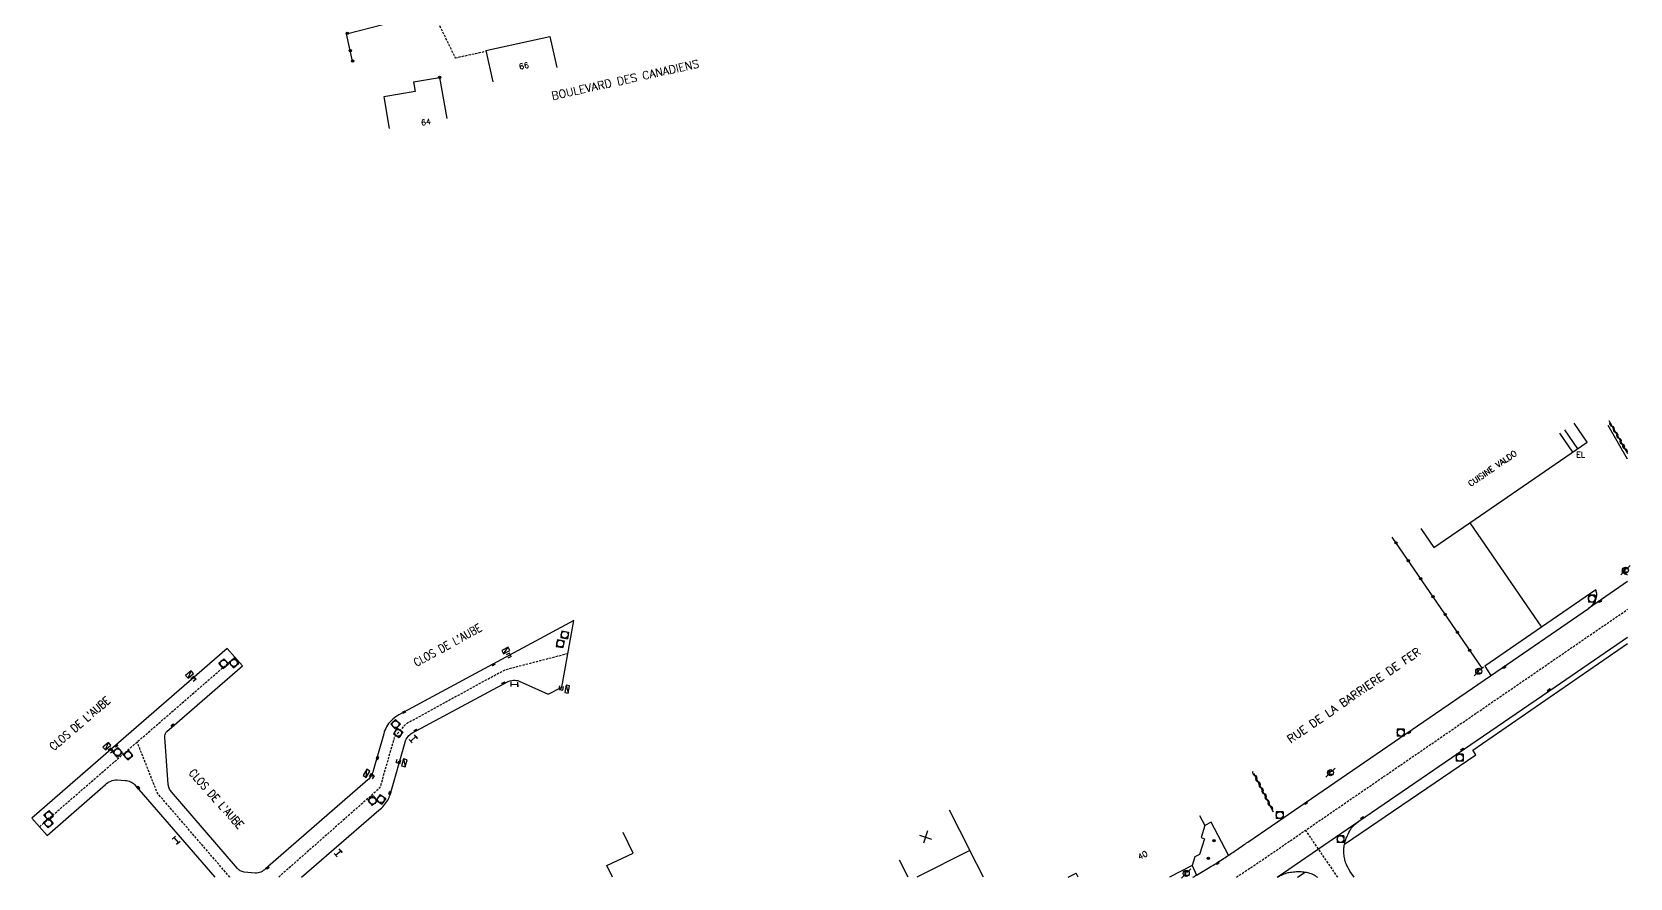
# Model space of a CAD drawing. Header units: millimetres. Extents: x 75000 to 76001, y 158000 to 159000.
# Drawn here: x 75651 to 76000.5, y 157999.8 to 158184.9 of the extents above; entities that cross this region are included whole.
import ezdxf
from ezdxf.enums import TextEntityAlignment as Align

# ---------------------------------------------------------------- set-up
doc = ezdxf.new("R2010")
doc.units = ezdxf.units.MM
doc.linetypes.add('DASHED', pattern=[0.75, 0.5, -0.25])
doc.layers.get('0').update_dxf_attribs({"linetype": 'CONTINUOUS'})
for name, color, linetype in [('W0001', 6, 'DASHED'), ('W0008', 7, 'CONTINUOUS'), ('W0100', 7, 'CONTINUOUS'), ('W0112', 1, 'DASHED'), ('W0310', 3, 'CONTINUOUS'), ('W0322', 7, 'CONTINUOUS'), ('W0400', 7, 'CONTINUOUS'), ('W0420', 7, 'CONTINUOUS'), ('W0430', 7, 'CONTINUOUS'), ('W0471', 7, 'CONTINUOUS'), ('W0984', 7, 'CONTINUOUS'), ('W0989', 7, 'CONTINUOUS'), ('W0991', 7, 'CONTINUOUS'), ('W1102', 7, 'CONTINUOUS'), ('W1474', 7, 'CONTINUOUS')]:
    doc.layers.add(name, color=color, linetype=linetype)
doc.styles.get("Standard").update_dxf_attribs({"font": 'romans.shx', "width": 0.85})

# ---------------------------------------------------------------- blocks, each defined once
blk = doc.blocks.new('t322o')
at = {"color": 0, "linetype": 'Continuous'}
for radius in [0.25, 0.15]:
    blk.add_circle((0, 0), radius, dxfattribs=at)
blk = doc.blocks.new('t991o')
at = {"color": 0, "linetype": 'Continuous'}
for p, q in [((-1, 1), (1, -1)), ((-1, -1), (1, 1))]:
    blk.add_line(p, q, dxfattribs=at)
blk = doc.blocks.new('t310o')
at = {"color": 0, "linetype": 'Continuous'}
for centre, start, end in [((-0.5, 0.38), 216.8699, 323.1304), ((0.5, -0.37), 36.8699, 143.1303)]:
    blk.add_arc(centre, 0.625, start, end, dxfattribs=at)
blk = doc.blocks.new('T471')
for p, q in [((-0.333334, 0.333334), (-0.333334, -0.333334)), ((-0.333334, 0.333334), (0.333334, 0.333334)), ((-0.333334, 0), (0, 0)), ((0.500001, 0.500001), (1.000002, 1.000002)), ((-0.500001, -0.500001), (-1.000002, -1.000002)), ((-0.333334, -0.333334), (0.333334, -0.333334))]:
    blk.add_line(p, q)
blk.add_ellipse((0, 0), major_axis=(0.471405, 0.471405), ratio=1, start_param=5.4977871438, end_param=11.780972451)
blk = doc.blocks.new('T400')
for p, q in [((-0.15, 0.3), (0.15, 0.3)), ((-0.15, -0.25), (-0.15, 0.3)), ((-0.15, 0.15), (0.15, 0.15)), ((-0.15, 0), (0.15, 0)), ((0.15, 0.3), (0.15, -0.25)), ((-0.15, -0.15), (0.15, -0.15)), ((-0.15, -0.25), (-0.15, -0.3)), ((-0.15, -0.3), (0.15, -0.3)), ((0.15, -0.3), (0.15, -0.25))]:
    blk.add_line(p, q)
blk = doc.blocks.new('T420')
for p, q in [((0.75, 0.75), (-0.75, 0.75)), ((-0.75, 0.75), (-0.75, -0.75)), ((0.75, 0.75), (0.75, -0.75)), ((0.75, -0.75), (-0.75, -0.75))]:
    blk.add_line(p, q)
blk.add_ellipse((0, 0), major_axis=(-0.53, 0.53), ratio=1, start_param=3.926991, end_param=10.210176)
blk = doc.blocks.new('T430')
at = {"flags": 128}
for points in [[(0.8, 0.8), (-0.8, 0.8)], [(-0.8, 0.8), (-0.8, 0)], [(0.8, 0.8), (-0.8, 0)], [(-0.8, 0), (0.8, 0)], [(-0.4, 2.1), (0.4, 2.1)], [(-0.4, 2.1), (-0.4, 1.3)], [(-0.4, 1.7), (0, 1.7)], [(-0.4, 1.3), (0.4, 1.3)], [(0.8, 0), (0.8, 0.8)]]:
    blk.add_lwpolyline(points, dxfattribs=at)
blk = doc.blocks.new('T1474')
at = {"color": 0, "linetype": 'Continuous', "flags": 128}
for points in [[(-0.75, -0.5), (-0.75, 0.5)], [(-0.75, 0), (0.75, 0)], [(0.75, 0), (0.75, -0.5), (0.75, 0.5)]]:
    blk.add_lwpolyline(points, dxfattribs=at)

msp = doc.modelspace()

# ---------------------------------------------------------------- linework, layer by layer
at = {"layer": 'W0001', "flags": 128}
for points in [[(75914.44, 158000), (75919.85, 158003.62), (75933.24, 158012.8), (76000, 158058.61)], [(75652.69, 158011.05), (75695.41, 158048.11)], [(75768.23, 158048.88), (75754.45, 158045.33), (75732.77, 158033.49), (75730.3, 158030.65), (75727.12, 158019.54), (75704.97, 158000)], [(75694.33, 158000), (75678.48, 158018.39), (75674.05, 158029.58)], [(75936.63, 158000), (75929.57, 158010.29)]]:
    msp.add_lwpolyline(points, dxfattribs=at)
at = {"layer": 'W0008', "flags": 128}
for points in [[(76000, 158091.43), (75995.75, 158098.82)], [(75965.46, 158077.5), (75981.16, 158054.71)], [(76000, 158064.65), (75991.43, 158058.78)], [(75938.07, 158007.2), (75966.77, 158026.8), (75966.14, 158027.82), (76000, 158051.1)], [(75923.39, 158000), (75941.22, 158012.23)], [(75912.71, 158004.83), (75908.91, 158012.01), (75907.54, 158011.35)], [(75904.79, 158002.59), (75905.71, 158000.46)], [(75927.77, 158000), (75929.46, 158001.13)]]:
    msp.add_lwpolyline(points, dxfattribs=at)
for points in [[(76000, 158067.66), (75998.71, 158066.77, 0.041397), (75999.35, 158066.39, 0.060123), (75999.83, 158066.22, 0.005468), (76000, 158066.18)], [(75904.93, 158000, 0.000298), (75905.71, 158000.46, 0.001396), (75908.66, 158002.23, 0.003451), (75909.85, 158002.95, 0.00609), (75911.35, 158003.9, 0.003948), (75913.63, 158005.42, 0.00043), (75916.17, 158007.15, 0.001097), (75917.17, 158007.83), (75928.33, 158015.49), (75951.51, 158031.37), (75972.53, 158045.78), (75991.43, 158058.78, 0.040594), (75991.94, 158059.2, 0.026721), (75992.63, 158059.93, 0.085963), (75992.94, 158060.46, 0.046344), (75993.23, 158061.54, 0.082314), (75993.23, 158062.08, 0.055397), (75993.03, 158062.84), (75981.16, 158054.71), (75968.78, 158046.16), (75970.09, 158044.12)], [(75940.22, 158000), (75939.28, 158001.36, -0.02955), (75938.85, 158002.07, -0.02227), (75938.38, 158003.06, -0.044112), (75938.18, 158003.69, -0.026354), (75937.99, 158004.79, -0.037019), (75937.94, 158006.14, -0.046651), (75938.07, 158007.2, -0.022384), (75938.24, 158007.84, -0.015645), (75938.56, 158008.73, -0.029649), (75939.22, 158010.16, -0.054813), (75939.7, 158010.87, -0.032999), (75940.41, 158011.59, -0.03231), (75941.22, 158012.23), (75964.3, 158028.06), (75984.15, 158041.64), (76000, 158052.49)], [(75923.41, 158000, -0.019153), (75924.05, 158000.35, -0.029614), (75925.18, 158000.84, -0.043421), (75925.92, 158001.04, -0.02483), (75927.24, 158001.21, -0.027784), (75928.36, 158001.23, -0.02858), (75929.46, 158001.13, -0.048211), (75930.72, 158000.82, -0.059608), (75931.67, 158000.35, -0.014879), (75932.16, 158000)]]:
    msp.add_lwpolyline(points, format="xyb", dxfattribs=at)
at = {"layer": 'W0008'}
msp.add_lwpolyline([(75710.02, 158000), (75726.92, 158014.66, 0.099241), (75728.84, 158016.86, 0.041983), (75729.37, 158017.99), (75732.63, 158029.56, -0.10224), (75733.3, 158030.78, -0.081864), (75734.15, 158031.51), (75754.87, 158042.63, -0.121668), (75756.35, 158043.09, -0.099628), (75757.59, 158042.91), (75763.95, 158040.07), (75766.9, 158041.57), (75769.57, 158056.19), (75731.28, 158035.54, 0.073108), (75729.59, 158034.23, 0.131627), (75727.98, 158031.4), (75725.69, 158023.29, -0.077186), (75725.17, 158022.08, -0.059651), (75724.53, 158021.29), (75702.12, 158001.85, -0.093974), (75701.07, 158001.13, -0.114604), (75699.87, 158000.88), (75697.47, 158001.14, -0.097552), (75696.61, 158001.41, -0.084405), (75695.98, 158001.91), (75681.54, 158018.67, -0.077591), (75681.04, 158019.51, -0.062525), (75680.85, 158020.27), (75680.1, 158030.61, -0.098623), (75680.16, 158031.23, -0.11465), (75680.53, 158031.86), (75697.08, 158046.23), (75693.75, 158050), (75669.98, 158029.39), (75651.04, 158012.95), (75654.34, 158009.14), (75667.13, 158020.25, -0.105408), (75668.26, 158021.04, -0.124023), (75669.68, 158021.28), (75671.44, 158021.18, -0.094523), (75672.58, 158020.9, -0.079122), (75673.46, 158020.31), (75691.02, 158000, -0.108096)], format="xyb", dxfattribs=at)
at = {"layer": 'W0100'}
for p, q in [((75764.31, 158183.92), (75765.82, 158177.08)), ((75750.31, 158180.84), (75751.81, 158174)), ((75734.49, 158173.95), (75740.2, 158174.94)), ((75734.49, 158173.95), (75734.85, 158171.88)), ((75740.2, 158174.94), (75741.76, 158165.97)), ((75727.98, 158170.69), (75729.18, 158163.8))]:
    msp.add_line(p, q, dxfattribs=at)
for points in [[(75750.31, 158180.84), (75764.31, 158183.92)], [(75734.85, 158171.88), (75727.98, 158170.69)]]:
    msp.add_lwpolyline(points, dxfattribs=at)
at = {"layer": 'W0100', "flags": 128}
for points in [[(75954.81, 158076.25), (75957.64, 158072.13), (75965.46, 158077.5), (75991.17, 158095.16), (75988.34, 158099.29)], [(75906.4, 158013.53), (75907.54, 158011.35), (75906.72, 158008.66), (75907.45, 158008.41), (75906.38, 158004.97), (75905.37, 158004.45), (75904.79, 158002.59), (75899.82, 158000)], [(75778, 158000), (75776.79, 158002.55), (75782.49, 158005.24), (75780.35, 158009.76)], [(75859.11, 158000), (75856.15, 158005.85), (75844.57, 158000)], [(75842.67, 158000), (75840.8, 158003.7)]]:
    msp.add_lwpolyline(points, dxfattribs=at)
at = {"layer": 'W0112'}
msp.add_lwpolyline([(75738.9, 158188.97), (75743.6, 158179.22), (75750.31, 158180.67)], dxfattribs=at)
at = {"layer": 'W0310', "flags": 128}
for points in [[(75995.86, 158099.92), (76000, 158092.68)], [(75922.55, 158014.23), (75918.29, 158022.66)]]:
    msp.add_lwpolyline(points, dxfattribs=at)
at = {"layer": 'W0322'}
msp.add_lwpolyline([(75721.16, 158178.52), (75719.8, 158184.51), (75727.76, 158186.48)], dxfattribs=at)
at = {"layer": 'W0322', "flags": 128}
msp.add_lwpolyline([(75968.17, 158045.73), (75948.51, 158074.35)], dxfattribs=at)
at = {"layer": 'W1102', "flags": 128}
for points in [[(75988, 158093), (75985.18, 158097.11)], [(75989.09, 158093.73), (75986.26, 158097.86)], [(75851.65, 158014.77), (75856.15, 158005.85)], [(75877.65, 158000), (75879.38, 158000.89)], [(75879.84, 158000), (75879.38, 158000.89)]]:
    msp.add_lwpolyline(points, dxfattribs=at)

# ---------------------------------------------------------------- block references
at = {"layer": 'W0310'}
for p, rotation in [((75996.61, 158098.61), 299.7490780382154), ((75997.35, 158097.31), 299.7490780382154), ((75998.1, 158096.01), 299.7490780382154), ((75998.84, 158094.71), 299.7490780382154), ((75999.41, 158093.72), 299.7490780382154), ((75918.49, 158022.27), 116.7905127581157), ((75919.17, 158020.93), 116.7905127581157), ((75919.85, 158019.59), 116.7905127581157), ((75920.52, 158018.25), 116.7905127581157), ((75921.2, 158016.91), 116.7905127581157), ((75921.87, 158015.57), 116.7905127581157)]:
    msp.add_blockref('t310o', p, dxfattribs=dict(at, rotation=rotation))
at = {"layer": 'W0322'}
for p, rotation in [((75719.99, 158184.56), 13.8684299135069), ((75720.64, 158180.8), 102.8050931963848), ((75721.16, 158178.52), 231.0031), ((75740.2, 158174.94), 317.1729), ((75949.34, 158073.14), 124.4878360319965), ((75952.03, 158069.22), 124.4878360319965), ((75954.72, 158065.31), 124.4878360319965), ((75957.41, 158061.39), 124.4878360319965), ((75960.1, 158057.48), 124.4878360319965), ((75962.79, 158053.56), 124.4878360319965), ((75965.48, 158049.65), 124.4878360319965), ((75909.55, 158007.97), 222.7325841932526), ((75908.31, 158004.15), 222.7325841932404)]:
    msp.add_blockref('t322o', p, dxfattribs=dict(at, rotation=rotation))
at = {"layer": 'W0400'}
for p, rotation in [((75994.01, 158060.36), 124.425), ((75751.93, 158046.51), 298.3372432397546), ((75973.06, 158045.96), 124.425), ((75754.17, 158042.43), 118.2423590218761), ((75982.82, 158040.91), 124.425), ((75681.83, 158033.24), 130.9540244289844), ((75732.43, 158036.12), 298.3372432397546), ((75734.96, 158032.12), 118.2423590218761), ((75952.23, 158031.69), 124.425), ((75669.48, 158028.75), 310.9563933877668), ((75726.61, 158026.08), 344.2249543717305), ((75963.88, 158027.96), 124.425), ((75674.3, 158019.58), 40.84773730645227), ((75729.34, 158018.41), 164.2437696812027), ((75929.65, 158016.21), 124.425), ((75941.97, 158012.93), 124.425), ((75702.59, 158002.05), 310.9342365628155), ((75910.34, 158003.08), 124.425)]:
    msp.add_blockref('T400', p, dxfattribs=dict(at, rotation=rotation))
at = {"layer": 'W0420'}
for p in [(75992.16, 158060.95), (75950.38, 158031.64), (75963.27, 158026.15), (75923.91, 158013.58), (75937.21, 158008.33)]:
    msp.add_blockref('T420', p, dxfattribs=at)
for p, rotation in [((75766.57, 158051.1), 79.65068957723321), ((75767.54, 158053.03), 79.65068957723321), ((75692.96, 158046.73), 220.9287000532906), ((75695.2, 158046.86), 131.4859676515583), ((75730.55, 158033.47), 224.9966524136846), ((75731.13, 158031.58), 57.73696417123648), ((75669.76, 158027.34), 220.9563933877668), ((75672.08, 158026.72), 220.9563933877668), ((75725.52, 158016.72), 39.19675248787434), ((75727.36, 158017.05), 54.74594724324535), ((75654.63, 158011.83), 40.99222583867753), ((75654.73, 158013.54), 220.9563933877668)]:
    msp.add_blockref('T420', p, dxfattribs=dict(at, rotation=rotation))
at = {"layer": 'W0430'}
for p, rotation in [((75754.48, 158049.95), 208.3372432397546), ((75685.26, 158044.65), 220.9287000532906), ((75768.48, 158041.08), 79.65068957723321), ((75667.17, 158028.96), 220.9563933877668), ((75732.85, 158024.9), 74.2437696812027), ((75723.86, 158022.94), 238.882371074644)]:
    msp.add_blockref('T430', p, dxfattribs=dict(at, rotation=rotation))
at = {"layer": 'W0471'}
for p in [(75999.53, 158067.16), (75967.45, 158045.05), (75935.02, 158022.88), (75903.47, 158000.82)]:
    msp.add_blockref('T471', p, dxfattribs=at)
at = {"layer": 'W0991', "rotation": 296.7905127573391}
msp.add_blockref('t991o', (75846.45, 158008.79), dxfattribs=at)
at = {"layer": 'W1474'}
for p, rotation in [((75756.57, 158042.19), 358.8053194114561), ((75734.45, 158030.27), 40.68437310337058), ((75682.57, 158008.1), 310.8477373064522), ((75718, 158005.31), 40.95230588187774)]:
    msp.add_blockref('T1474', p, dxfattribs=dict(at, rotation=rotation))

# ---------------------------------------------------------------- texts
at = {"layer": 'W0984'}
msp.add_text('CUISINE VALDO', height=1.25, rotation=34.4878, dxfattribs=at).set_placement((75970.44, 158089.42), align=Align.MIDDLE)
msp.add_text('EL', height=1.25, dxfattribs=at).set_placement((75989.72, 158092.41), align=Align.MIDDLE)
at = {"layer": 'W0989'}
for s, rotation, p in [('BOULEVARD DES CANADIENS', 12.5284, (75780.79, 158174.43)), ('RUE DE LA BARRIERE DE FER', 34.4853, (75940.12, 158039.79))]:
    msp.add_text(s, height=1.75, rotation=rotation, dxfattribs=at).set_placement(p, align=Align.MIDDLE)
at = {"layer": 'W0989', "width": 0.85}
for rotation, p in [(28.948, (75735.14, 158046.03)), (40.6512, (75655.8, 158027.59)), (311.8588, (75685.21, 158022.72))]:
    msp.add_text("CLOS DE L'AUBE", height=1.75, rotation=rotation, dxfattribs=at).set_placement(p)
at = {"layer": 'W0991'}
msp.add_text('66', height=1.25, rotation=11.7649, dxfattribs=at).set_placement((75757.7, 158176.65))
for s, rotation, p in [('64', 9.7279, (75737.2, 158165.18)), ('40', 27.5731, (75893.93, 158004.82))]:
    msp.add_text(s, height=1.25, rotation=rotation, dxfattribs=at).set_placement(p, align=Align.MIDDLE)

doc.saveas('drawing.dxf')
